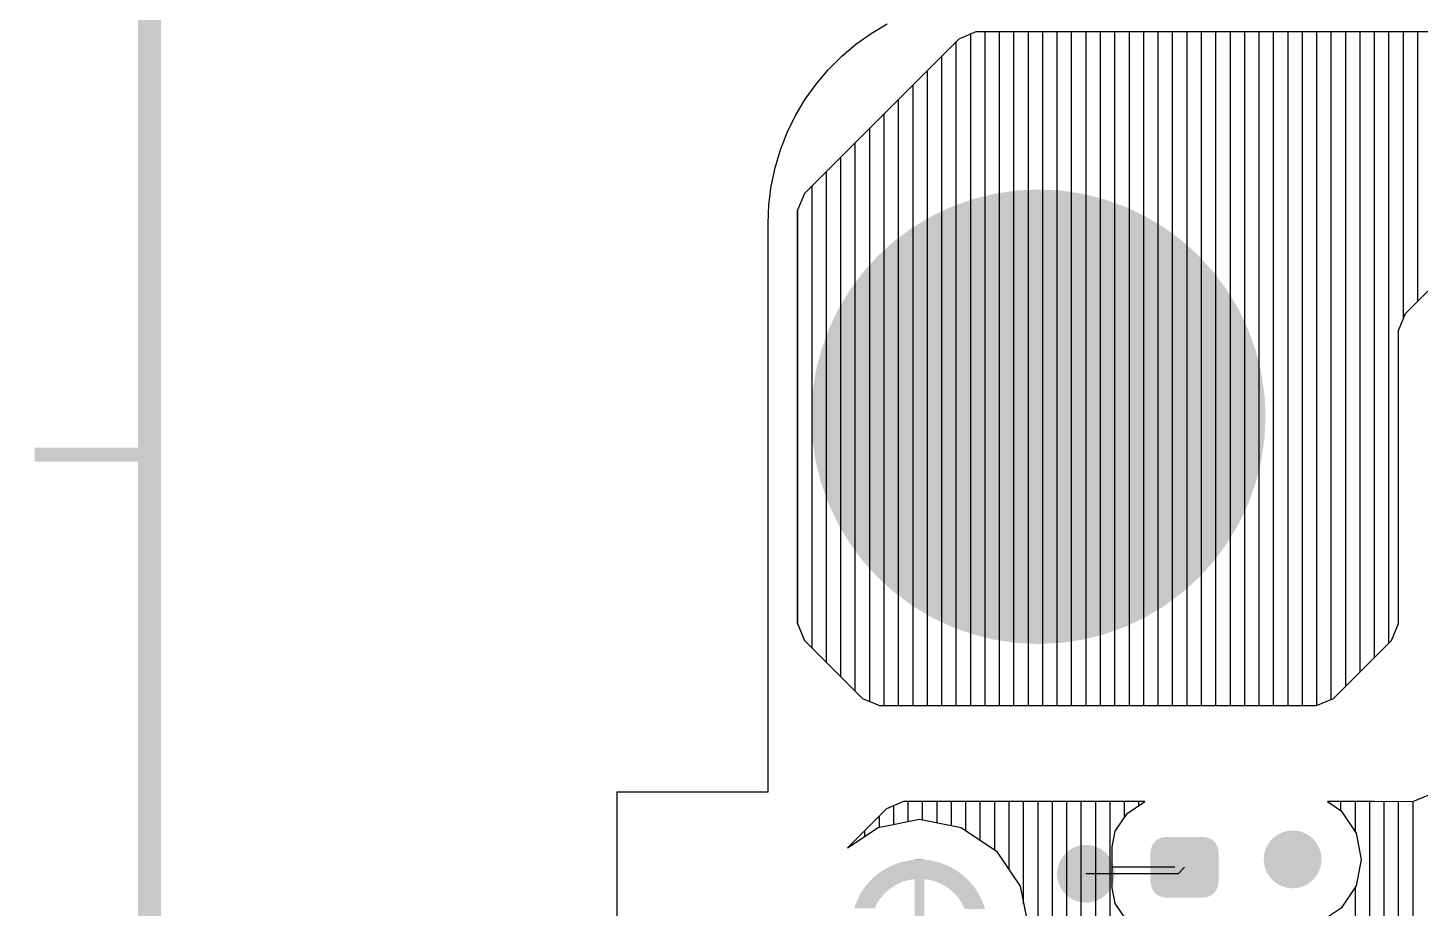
# Model space of a CAD drawing. Extents: x 295 to 953, y 10 to 290.
# Drawn here: x 489.33 to 519.67, y 230.12 to 249.3 of the extents above; entities that cross this region are included whole.
import ezdxf

# ---------------------------------------------------------------- set-up
doc = ezdxf.new("R2010")
doc.units = 0
doc.header["$LTSCALE"] = 5
doc.header["$MEASUREMENT"] = 0
doc.layers.get('0').update_dxf_attribs({"linetype": 'CONTINUOUS', "lineweight": 25})
doc.layers.add('DV-INT-A3_TOP', color=10, linetype='CONTINUOUS')
doc.layers.add('테두리', color=3, linetype='CONTINUOUS')

# ---------------------------------------------------------------- blocks, each defined once
blk = doc.blocks.new('C')
at = {"layer": '테두리'}
for points, const_width in [([(15, 285), (15, 15), (405, 15), (405, 285), (15, 285)], 0.5), ([(12.5, 240), (15, 240)], 0.3)]:
    blk.add_lwpolyline(points, dxfattribs=dict(at, const_width=const_width))

msp = doc.modelspace()

# ---------------------------------------------------------------- linework, layer by layer
for points, const_width in [([(508.874, 240.826, 1), (513.824, 240.826, 1)], 4.95), ([(516.575, 231.186, 1), (517.204, 231.186, 1)], 0.629), ([(512.07, 230.872, 1), (512.699, 230.872, 1)], 0.629)]:
    msp.add_lwpolyline(points, format="xyb", close=True, dxfattribs=dict(const_width=const_width))
for points in [[(513.813, 231.449), (513.853, 231.533), (515.257, 231.449), (515.214, 231.533)], [(513.853, 231.533), (513.862, 231.542), (515.214, 231.533), (515.209, 231.542)], [(513.862, 231.542), (513.926, 231.608), (515.209, 231.542), (515.141, 231.608)], [(513.926, 231.608), (513.938, 231.615), (515.141, 231.608), (515.134, 231.615)], [(513.938, 231.615), (514.018, 231.657), (515.134, 231.615), (515.047, 231.657)], [(514.018, 231.657), (514.038, 231.661), (515.047, 231.657), (515.04, 231.661)], [(514.038, 231.661), (514.121, 231.675), (515.04, 231.661), (514.947, 231.675)], [(513.792, 230.683), (513.792, 231.346), (515.276, 230.683), (515.276, 231.346)], [(513.795, 231.346), (513.808, 231.438), (515.274, 231.346), (515.259, 231.438)], [(513.808, 231.438), (513.813, 231.449), (515.259, 231.438), (515.257, 231.449)], [(507.842, 230.863), (507.892, 230.9), (509.676, 230.863), (509.627, 230.9)], [(507.892, 230.9), (507.899, 230.906), (509.627, 230.9), (509.619, 230.906)], [(507.899, 230.906), (507.95, 230.94), (509.619, 230.906), (509.569, 230.94)], [(507.95, 230.94), (507.957, 230.945), (509.569, 230.94), (509.561, 230.945)], [(507.957, 230.945), (508.01, 230.977), (509.561, 230.945), (509.509, 230.977)], [(508.01, 230.977), (508.018, 230.982), (509.509, 230.977), (509.5, 230.982)], [(508.018, 230.982), (508.072, 231.011), (509.5, 230.982), (509.447, 231.011)], [(508.072, 231.011), (508.08, 231.015), (509.447, 231.011), (509.438, 231.015)], [(508.08, 231.015), (508.135, 231.042), (509.438, 231.015), (509.384, 231.042)], [(508.135, 231.042), (508.143, 231.046), (509.384, 231.042), (509.375, 231.046)], [(508.143, 231.046), (508.2, 231.071), (509.375, 231.046), (509.319, 231.071)], [(508.2, 231.071), (508.208, 231.074), (509.319, 231.071), (509.31, 231.074)], [(508.208, 231.074), (508.266, 231.096), (509.31, 231.074), (509.253, 231.096)], [(508.266, 231.096), (508.274, 231.099), (509.253, 231.096), (509.244, 231.099)], [(508.274, 231.099), (508.333, 231.117), (509.244, 231.099), (509.186, 231.117)], [(508.333, 231.117), (508.341, 231.12), (509.186, 231.117), (509.176, 231.12)], [(508.341, 231.12), (508.401, 231.136), (509.176, 231.12), (509.118, 231.136)], [(508.401, 231.136), (508.41, 231.138), (509.118, 231.136), (509.108, 231.138)], [(508.41, 231.138), (508.47, 231.151), (509.108, 231.138), (509.049, 231.151)], [(508.47, 231.151), (508.478, 231.153), (509.049, 231.151), (509.039, 231.153)], [(508.478, 231.153), (508.54, 231.164), (509.039, 231.153), (508.979, 231.164)], [(508.54, 231.164), (508.548, 231.165), (508.979, 231.164), (508.969, 231.165)], [(508.548, 231.165), (508.611, 231.172), (508.969, 231.165), (508.909, 231.172)], [(508.611, 231.172), (508.618, 231.173), (508.909, 231.172), (508.898, 231.173)], [(508.618, 231.173), (508.682, 231.178), (508.898, 231.173), (508.839, 231.178)], [(508.682, 231.178), (508.689, 231.178), (508.839, 231.178), (508.823, 231.178)], [(508.689, 231.178), (508.758, 231.18), (508.823, 231.178), (508.768, 231.18)], [(508.758, 231.18), (508.759, 231.18), (508.768, 231.18), (508.759, 231.18)], [(507.561, 230.573), (507.586, 230.605), (508.154, 230.573), (508.204, 230.605)], [(507.586, 230.605), (507.593, 230.615), (508.204, 230.605), (508.221, 230.615)], [(507.593, 230.615), (507.61, 230.635), (508.221, 230.615), (508.256, 230.635)], [(507.61, 230.635), (507.632, 230.662), (508.256, 230.635), (508.31, 230.662)], [(507.632, 230.662), (507.638, 230.669), (508.31, 230.662), (508.327, 230.669)], [(507.638, 230.669), (507.653, 230.685), (508.327, 230.669), (508.365, 230.685)], [(507.653, 230.685), (507.671, 230.706), (508.365, 230.685), (508.421, 230.706)], [(507.671, 230.706), (507.685, 230.721), (508.421, 230.706), (508.472, 230.721)], [(507.685, 230.721), (507.687, 230.723), (508.472, 230.721), (508.478, 230.723)], [(507.687, 230.723), (507.702, 230.737), (508.478, 230.723), (508.536, 230.737)], [(507.702, 230.737), (507.713, 230.748), (508.536, 230.737), (508.595, 230.748)], [(507.713, 230.748), (507.72, 230.756), (508.595, 230.748), (508.654, 230.756)], [(507.72, 230.756), (507.729, 230.765), (509.798, 230.756), (509.789, 230.765)], [(507.729, 230.765), (507.735, 230.771), (509.789, 230.765), (509.782, 230.771)], [(507.735, 230.771), (507.781, 230.812), (509.782, 230.771), (509.737, 230.812)], [(507.781, 230.812), (507.788, 230.818), (509.737, 230.812), (509.73, 230.818)], [(507.788, 230.818), (507.835, 230.858), (509.73, 230.818), (509.683, 230.858)], [(507.835, 230.858), (507.842, 230.863), (509.683, 230.858), (509.676, 230.863)], [(508.654, 229.799), (508.654, 230.756), (508.864, 229.799), (508.864, 230.756)], [(508.894, 230.752), (508.864, 230.756), (509.802, 230.752), (509.798, 230.756)], [(508.953, 230.743), (508.894, 230.752), (509.811, 230.743), (509.802, 230.752)], [(509.012, 230.731), (508.953, 230.743), (509.823, 230.731), (509.811, 230.743)], [(509.069, 230.715), (509.012, 230.731), (509.839, 230.715), (509.823, 230.731)], [(509.126, 230.696), (509.07, 230.715), (509.856, 230.696), (509.839, 230.715)], [(509.181, 230.674), (509.126, 230.696), (509.876, 230.674), (509.856, 230.696)], [(509.206, 230.662), (509.181, 230.674), (509.886, 230.662), (509.876, 230.674)], [(509.236, 230.648), (509.206, 230.662), (509.897, 230.648), (509.886, 230.662)], [(509.288, 230.62), (509.236, 230.648), (509.921, 230.62), (509.897, 230.648)], [(509.309, 230.608), (509.288, 230.62), (509.931, 230.608), (509.921, 230.62)], [(509.339, 230.589), (509.309, 230.608), (509.945, 230.589), (509.931, 230.608)], [(513.81, 230.591), (513.795, 230.683), (515.261, 230.591), (515.274, 230.683)], [(513.811, 230.58), (513.81, 230.591), (515.256, 230.58), (515.261, 230.591)], [(507.392, 230.275), (507.409, 230.315), (507.864, 230.275), (507.892, 230.315)], [(507.409, 230.315), (507.414, 230.324), (507.892, 230.315), (507.898, 230.324)], [(507.414, 230.324), (507.437, 230.371), (507.898, 230.324), (507.935, 230.371)], [(507.437, 230.371), (507.44, 230.378), (507.935, 230.371), (507.941, 230.378)], [(507.44, 230.378), (507.461, 230.416), (507.941, 230.378), (507.974, 230.416)], [(507.461, 230.416), (507.474, 230.44), (507.974, 230.416), (507.997, 230.44)], [(507.474, 230.44), (507.486, 230.459), (507.997, 230.44), (508.016, 230.459)], [(507.486, 230.459), (507.511, 230.5), (508.016, 230.459), (508.06, 230.5)], [(507.511, 230.5), (507.536, 230.537), (508.06, 230.5), (508.106, 230.537)], [(507.536, 230.537), (507.551, 230.558), (508.106, 230.537), (508.134, 230.558)], [(507.551, 230.558), (507.561, 230.573), (508.134, 230.558), (508.154, 230.573)], [(509.389, 230.555), (509.339, 230.589), (509.97, 230.555), (509.945, 230.589)], [(509.394, 230.551), (509.389, 230.555), (509.973, 230.551), (509.97, 230.555)], [(509.436, 230.519), (509.394, 230.551), (509.995, 230.519), (509.973, 230.551)], [(509.466, 230.492), (509.436, 230.519), (510.012, 230.492), (509.995, 230.519)], [(509.481, 230.479), (509.466, 230.492), (510.02, 230.479), (510.012, 230.492)], [(509.524, 230.438), (509.481, 230.479), (510.045, 230.438), (510.02, 230.479)], [(509.529, 230.432), (509.524, 230.438), (510.049, 230.432), (510.045, 230.438)], [(509.564, 230.394), (509.529, 230.432), (510.069, 230.394), (510.049, 230.432)], [(509.584, 230.37), (509.564, 230.394), (510.082, 230.37), (510.069, 230.394)], [(509.602, 230.347), (509.584, 230.37), (510.093, 230.347), (510.082, 230.37)], [(509.633, 230.306), (509.602, 230.347), (510.113, 230.306), (510.093, 230.347)], [(509.638, 230.299), (509.633, 230.306), (510.116, 230.299), (510.113, 230.306)], [(509.67, 230.249), (509.638, 230.299), (510.137, 230.249), (510.116, 230.299)], [(513.855, 230.496), (513.811, 230.58), (515.215, 230.496), (515.256, 230.58)], [(513.86, 230.487), (513.855, 230.496), (515.207, 230.487), (515.215, 230.496)], [(513.928, 230.421), (513.86, 230.487), (515.143, 230.421), (515.207, 230.487)], [(513.935, 230.414), (513.928, 230.421), (515.131, 230.414), (515.143, 230.421)], [(514.022, 230.372), (513.935, 230.414), (515.05, 230.372), (515.131, 230.414)], [(514.029, 230.368), (514.022, 230.372), (515.03, 230.368), (515.05, 230.372)], [(514.121, 230.354), (514.029, 230.368), (514.947, 230.354), (515.03, 230.368)], [(507.335, 230.117), (507.352, 230.171), (507.78, 230.117), (507.805, 230.171)], [(507.352, 230.171), (507.356, 230.184), (507.805, 230.171), (507.812, 230.184)], [(507.356, 230.184), (507.371, 230.224), (507.812, 230.184), (507.833, 230.224)], [(507.371, 230.224), (507.381, 230.25), (507.833, 230.224), (507.849, 230.25)], [(507.381, 230.25), (507.392, 230.275), (507.849, 230.25), (507.864, 230.275)], [(509.675, 230.241), (509.67, 230.249), (510.141, 230.241), (510.137, 230.249)], [(509.7, 230.197), (509.675, 230.241), (510.157, 230.197), (510.141, 230.241)], [(509.711, 230.175), (509.7, 230.197), (510.165, 230.175), (510.157, 230.197)], [(509.726, 230.144), (509.711, 230.175), (510.175, 230.144), (510.165, 230.175)], [(509.742, 230.108), (509.726, 230.144), (510.186, 230.108), (510.175, 230.144)]]:
    msp.add_solid(points)
at = {"layer": 'DV-INT-A3_TOP', "color": 7}
for p, q in [((507.372, 248.939), (507.703, 249.174)), ((507.703, 249.174), (508.055, 249.384)), ((509.983, 249.208), (509.614, 249.053)), ((509.874, 234.535), (509.874, 249.157)), ((850.808, 249.208), (509.983, 249.208)), ((510.188, 234.535), (510.188, 249.208)), ((510.503, 234.535), (510.503, 249.208)), ((510.817, 234.535), (510.817, 249.208)), ((511.131, 234.535), (511.131, 249.208)), ((511.446, 234.535), (511.446, 249.208)), ((511.76, 234.535), (511.76, 249.208)), ((512.074, 234.535), (512.074, 249.208)), ((512.389, 234.535), (512.389, 249.208)), ((512.703, 234.535), (512.703, 249.208)), ((513.017, 234.535), (513.017, 249.208)), ((513.331, 234.535), (513.331, 249.208)), ((513.646, 234.535), (513.646, 249.208)), ((513.96, 234.535), (513.96, 249.208)), ((514.274, 234.535), (514.274, 249.208)), ((514.589, 234.535), (514.589, 249.208)), ((514.903, 234.535), (514.903, 249.208)), ((515.217, 234.535), (515.217, 249.208)), ((515.532, 234.535), (515.532, 249.208)), ((515.846, 234.535), (515.846, 249.208)), ((516.16, 234.535), (516.16, 249.208)), ((516.475, 234.535), (516.475, 249.208)), ((516.789, 234.535), (516.789, 249.208)), ((517.103, 234.535), (517.103, 249.208)), ((517.418, 234.539), (517.418, 249.208)), ((517.732, 234.669), (517.732, 249.208)), ((518.046, 234.958), (518.046, 249.208)), ((518.361, 235.272), (518.361, 249.208)), ((518.675, 235.587), (518.675, 249.208)), ((518.989, 235.901), (518.989, 249.208)), ((519.304, 242.955), (519.304, 249.208)), ((519.618, 243.34), (519.618, 249.208)), ((509.614, 249.053), (506.253, 245.691)), ((507.058, 248.671), (507.372, 248.939)), ((509.56, 234.535), (509.56, 248.998)), ((506.768, 248.382), (507.058, 248.671)), ((509.245, 234.535), (509.245, 248.684)), ((506.504, 248.072), (506.768, 248.382)), ((508.931, 234.535), (508.931, 248.369)), ((506.265, 247.741), (506.504, 248.072)), ((508.617, 234.535), (508.617, 248.055)), ((506.056, 247.389), (506.265, 247.741)), ((508.302, 234.535), (508.302, 247.741)), ((505.876, 247.02), (506.056, 247.389)), ((507.988, 234.535), (507.988, 247.426)), ((505.729, 246.638), (505.876, 247.02)), ((507.674, 234.627), (507.674, 247.112)), ((507.359, 234.849), (507.359, 246.798)), ((505.612, 246.245), (505.729, 246.638)), ((507.045, 235.164), (507.045, 246.483)), ((505.528, 245.846), (505.612, 246.245)), ((506.731, 235.478), (506.731, 246.169)), ((505.478, 245.44), (505.528, 245.846)), ((506.416, 235.792), (506.416, 245.855)), ((506.253, 245.691), (506.098, 245.323)), ((505.461, 245.033), (505.478, 245.44)), ((506.098, 245.323), (506.098, 236.324)), ((506.102, 236.324), (506.102, 245.323)), ((519.35, 243.072), (521.663, 245.385)), ((505.461, 232.657), (505.461, 245.033)), ((519.195, 242.703), (519.35, 243.072)), ((519.195, 236.324), (519.195, 242.703)), ((506.098, 236.324), (506.253, 235.956)), ((519.044, 235.956), (519.195, 236.324)), ((506.253, 235.956), (507.519, 234.69)), ((517.778, 234.69), (519.044, 235.956)), ((507.519, 234.69), (507.887, 234.535)), ((507.887, 234.535), (517.409, 234.535)), ((517.409, 234.535), (517.778, 234.69)), ((502.162, 232.657), (502.162, 102.305)), ((502.162, 232.657), (505.461, 232.657)), ((508.411, 232.444), (508.042, 232.289)), ((513.667, 232.444), (508.411, 232.444)), ((508.512, 232.012), (508.512, 232.444)), ((508.826, 232.05), (508.826, 232.444)), ((509.14, 231.987), (509.14, 232.444)), ((509.455, 231.924), (509.455, 232.444)), ((509.769, 231.815), (509.769, 232.444)), ((510.083, 231.605), (510.083, 232.444)), ((510.398, 231.396), (510.398, 232.444)), ((510.712, 230.956), (510.712, 232.444)), ((511.026, 230.218), (511.026, 232.444)), ((511.341, 179.939), (511.341, 232.444)), ((511.655, 180.148), (511.655, 232.444)), ((511.969, 180.333), (511.969, 232.444)), ((512.284, 180.396), (512.284, 232.444)), ((512.598, 180.454), (512.598, 232.444)), ((512.912, 180.509), (512.912, 232.444)), ((513.227, 232.1), (513.227, 232.444)), ((513.281, 232.184), (513.667, 232.444)), ((513.541, 232.356), (513.541, 232.444)), ((518.671, 232.444), (517.648, 232.444)), ((517.648, 232.444), (517.95, 232.242)), ((517.942, 232.247), (517.942, 232.444)), ((518.256, 231.786), (518.256, 232.444)), ((518.57, 189.8), (518.57, 232.444)), ((519.505, 232.439), (518.671, 232.444)), ((518.885, 190.085), (518.885, 232.439)), ((519.199, 190.399), (519.199, 232.439)), ((519.874, 232.594), (519.505, 232.439)), ((519.513, 190.714), (519.513, 232.444)), ((508.042, 232.289), (507.192, 231.438)), ((507.883, 231.886), (507.883, 232.129)), ((508.198, 231.949), (508.198, 232.351)), ((513.021, 231.798), (513.281, 232.184)), ((517.95, 232.242), (518.273, 231.756)), ((507.192, 231.438), (507.854, 231.882)), ((507.569, 231.689), (507.569, 231.815)), ((507.854, 231.882), (508.759, 232.062)), ((508.759, 232.062), (509.669, 231.882)), ((509.669, 231.882), (510.436, 231.366)), ((507.255, 231.48), (507.255, 231.501)), ((512.954, 231.459), (513.021, 231.798)), ((518.273, 231.756), (518.386, 231.186)), ((510.436, 231.366), (510.951, 230.6)), ((512.954, 230.566), (512.954, 231.459)), ((514.325, 231.014), (512.954, 231.014)), ((514.534, 231.014), (514.392, 230.872)), ((518.386, 231.186), (518.273, 230.612)), ((510.951, 230.6), (511.131, 229.694)), ((514.392, 230.872), (512.384, 230.872)), ((518.273, 230.612), (517.95, 230.126)), ((513.021, 230.227), (512.954, 230.566)), ((518.256, 189.8), (518.256, 230.583)), ((513.281, 229.841), (513.021, 230.227)), ((517.95, 230.126), (517.464, 229.803))]:
    msp.add_line(p, q, dxfattribs=at)

# ---------------------------------------------------------------- block references
msp.add_blockref('C', (476.978, 0))

doc.saveas('drawing.dxf')
